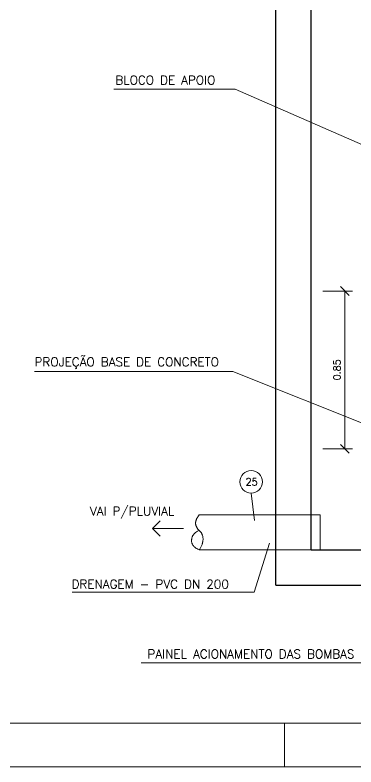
# Model space of a CAD drawing. Extents: x -3017.7 to -2976.7, y -3270.7 to -3256.2.
# Drawn here: x -3007.02 to -3003.13, y -3270.75 to -3262.18 of the extents above; entities that cross this region are included whole.
import ezdxf

# ---------------------------------------------------------------- set-up
doc = ezdxf.new("R2010")
doc.units = 0
doc.header["$MEASUREMENT"] = 0
doc.linetypes.add('DASHED', pattern=[0.75, 0.5, -0.25])
doc.layers.get('0').update_dxf_attribs({"linetype": 'CONTINUOUS', "lineweight": 5})
for name, color, linetype, lineweight in [('CONEXOES', 6, 'CONTINUOUS', 20), ('COTAS', 7, 'CONTINUOUS', 0), ('PAREDE', 4, 'CONTINUOUS', 30), ('PRANCHA', 7, 'CONTINUOUS', 0), ('PROJ', 5, 'DASHED', 13)]:
    doc.layers.add(name, color=color, linetype=linetype, lineweight=lineweight)
doc.styles.get("Standard").update_dxf_attribs({"font": 'romans.shx'})

# ---------------------------------------------------------------- blocks, each defined once
blk = doc.blocks.new('_Oblique')
at = {"color": 0, "linetype": 'ByBlock', "lineweight": -2}
blk.add_line((-0.5, -0.5), (0.5, 0.5), dxfattribs=at)

msp = doc.modelspace()

# ---------------------------------------------------------------- linework, layer by layer
at = {"layer": 'CONEXOES'}
for p, q in [((-3004.0459, -3267.8737), (-3004.9212, -3267.8737)), ((-3003.6459, -3267.8737), (-3003.541, -3267.8737)), ((-3003.541, -3268.2737), (-3003.541, -3267.8737)), ((-3004.0459, -3268.2737), (-3004.9212, -3268.2737))]:
    msp.add_line(p, q, dxfattribs=at)
for points in [[(-3004.9212, -3267.8737), (-3004.929, -3267.8849), (-3004.9353, -3267.8943), (-3004.9402, -3267.902), (-3004.9441, -3267.9084), (-3004.947, -3267.9138), (-3004.9492, -3267.9184), (-3004.9509, -3267.9226), (-3004.9524, -3267.9265), (-3004.9537, -3267.9305), (-3004.955, -3267.9345), (-3004.9562, -3267.9385), (-3004.9573, -3267.9426), (-3004.9583, -3267.9466), (-3004.9592, -3267.9505), (-3004.9599, -3267.9544), (-3004.9605, -3267.9582), (-3004.961, -3267.9618), (-3004.9614, -3267.9653), (-3004.9616, -3267.9687), (-3004.9616, -3267.972), (-3004.9615, -3267.9753), (-3004.9613, -3267.9785), (-3004.9609, -3267.9816), (-3004.9603, -3267.9848), (-3004.9596, -3267.9879), (-3004.9587, -3267.9911), (-3004.9576, -3267.9942), (-3004.9565, -3267.9974), (-3004.9551, -3268.0007), (-3004.9537, -3268.0039), (-3004.9521, -3268.0073), (-3004.9504, -3268.0107), (-3004.9486, -3268.0141), (-3004.9467, -3268.0176), (-3004.9446, -3268.0211), (-3004.9425, -3268.0246), (-3004.9402, -3268.0281), (-3004.9379, -3268.0315), (-3004.9354, -3268.0348), (-3004.9329, -3268.038), (-3004.9303, -3268.0411), (-3004.9276, -3268.0441), (-3004.9248, -3268.0469), (-3004.922, -3268.0498), (-3004.9192, -3268.0525), (-3004.9163, -3268.0553), (-3004.9135, -3268.0581), (-3004.9107, -3268.0609), (-3004.908, -3268.0638), (-3004.9053, -3268.0668), (-3004.9026, -3268.0699), (-3004.9001, -3268.0732), (-3004.8976, -3268.0765), (-3004.8952, -3268.0801), (-3004.8929, -3268.0838), (-3004.8907, -3268.0878), (-3004.8887, -3268.092), (-3004.8867, -3268.0964), (-3004.8849, -3268.1009), (-3004.8833, -3268.1057), (-3004.8818, -3268.1106), (-3004.8805, -3268.1156), (-3004.8793, -3268.1208), (-3004.8784, -3268.126), (-3004.8777, -3268.1313), (-3004.8771, -3268.1367), (-3004.8768, -3268.1421), (-3004.8767, -3268.1475), (-3004.8767, -3268.153), (-3004.8769, -3268.1585), (-3004.8773, -3268.1641), (-3004.8779, -3268.1696), (-3004.8786, -3268.1752), (-3004.8795, -3268.1808), (-3004.8807, -3268.1865), (-3004.882, -3268.1924), (-3004.8837, -3268.1985), (-3004.8856, -3268.2049), (-3004.8878, -3268.2117), (-3004.8904, -3268.2188), (-3004.8933, -3268.2263), (-3004.8965, -3268.2341), (-3004.9, -3268.2419), (-3004.9038, -3268.2495), (-3004.9079, -3268.2567), (-3004.9121, -3268.2633), (-3004.9166, -3268.269), (-3004.9212, -3268.2737)], [(-3004.9212, -3268.2737), (-3004.9358, -3268.2659), (-3004.9482, -3268.2585), (-3004.9586, -3268.2516), (-3004.9672, -3268.2449), (-3004.9743, -3268.2387), (-3004.9802, -3268.2329), (-3004.985, -3268.2274), (-3004.989, -3268.2222), (-3004.9925, -3268.2175), (-3004.9955, -3268.213), (-3004.9981, -3268.2086), (-3005.0002, -3268.2044), (-3005.002, -3268.2002), (-3005.0034, -3268.196), (-3005.0046, -3268.1915), (-3005.0054, -3268.1869), (-3005.0061, -3268.1819), (-3005.0065, -3268.1767), (-3005.0067, -3268.1713), (-3005.0066, -3268.1658), (-3005.0064, -3268.1602), (-3005.006, -3268.1546), (-3005.0054, -3268.1491), (-3005.0047, -3268.1437), (-3005.0038, -3268.1386), (-3005.0027, -3268.1336), (-3005.0013, -3268.1287), (-3004.9997, -3268.1239), (-3004.9979, -3268.1192), (-3004.9957, -3268.1145), (-3004.9932, -3268.1097), (-3004.9903, -3268.1049), (-3004.9869, -3268.1), (-3004.9828, -3268.0948), (-3004.9775, -3268.0893), (-3004.9707, -3268.0832), (-3004.9621, -3268.0764), (-3004.9512, -3268.0688), (-3004.9377, -3268.0602), (-3004.9212, -3268.0506)]]:
    msp.add_lwpolyline(points, dxfattribs=at)
at = {"layer": 'COTAS'}
for p, q in [((-3004.5109, -3263.0209), (-3005.8942, -3263.0209)), ((-3002.2394, -3264.02), (-3004.5109, -3263.0209)), ((-3003.1724, -3265.3232), (-3003.5103, -3265.3232)), ((-3003.2603, -3265.3232), (-3003.2603, -3267.1205)), ((-3006.7952, -3266.2403), (-3004.5377, -3266.2403)), ((-3004.5377, -3266.2403), (-3002.9224, -3266.8855)), ((-3003.1724, -3267.1205), (-3003.5103, -3267.1205)), ((-3004.3288, -3267.626), (-3004.2889, -3267.9386)), ((-3005.4513, -3268.0276), (-3005.3648, -3267.9402)), ((-3005.0996, -3268.0276), (-3005.4513, -3268.0276)), ((-3005.4513, -3268.0276), (-3005.3648, -3268.115)), ((-3004.1198, -3268.1965), (-3004.295, -3268.7555)), ((-3004.295, -3268.7555), (-3006.3678, -3268.7555)), ((-3002.8238, -3269.5612), (-3005.5795, -3269.5612))]:
    msp.add_line(p, q, dxfattribs=at)
msp.add_circle((-3004.3288, -3267.4978), 0.1282, dxfattribs=at)
at = {"layer": 'PAREDE'}
for p, q in [((-3004.0459, -3268.6737), (-3004.0459, -3260.1317)), ((-3003.6459, -3268.2737), (-3003.6459, -3260.5317)), ((-3003.6459, -3268.2737), (-2997.4851, -3268.2737)), ((-3004.0459, -3268.6737), (-2997.0851, -3268.6737))]:
    msp.add_line(p, q, dxfattribs=at)
at = {"layer": 'PRANCHA', "color": 5}
msp.add_line((-2985.6768, -3270.2466), (-3016.4414, -3270.2466), dxfattribs=at)
at = {"layer": 'PRANCHA'}
for p, q in [((-3003.9483, -3270.2466), (-3003.9483, -3270.7466)), ((-2985.6768, -3270.7466), (-3017.6914, -3270.7466))]:
    msp.add_line(p, q, dxfattribs=at)
at = {"layer": 'PROJ', "ltscale": 3.8}
for p, q in [((-3003.6459, -3267.8737), (-3004.0459, -3267.8737)), ((-3003.6459, -3268.2737), (-3004.0459, -3268.2737))]:
    msp.add_line(p, q, dxfattribs=at)

# ---------------------------------------------------------------- block references
at = {"layer": 'COTAS', "xscale": 0.1, "yscale": 0.1, "zscale": 0.1}
for p, rotation in [((-3003.2603, -3265.3232), 90), ((-3003.2603, -3267.1205), 270)]:
    msp.add_blockref('_Oblique', p, dxfattribs=dict(at, rotation=rotation))

# ---------------------------------------------------------------- texts
at = {"layer": 'COTAS', "attachment_point": 1}
for s, insert, char_height, width in [('{\\Fromans.shx|c0;BLOCO DE APOIO}', (-3005.8757, -3262.8694), 0.1, 15.371899), ('{\\Fromans.shx|c0;PROJEÇÃO BASE DE CONCRETO}', (-3006.7954, -3266.081), 0.1, 15.371899), ('{\\Fromans.shx|c0;25}', (-3004.3936, -3267.4566), 0.082, 0.674765), ('{\\Fromans.shx|c0;VAI P/PLUVIAL}', (-3006.1644, -3267.781), 0.1, 15.371899), ('{\\Fromans.shx|c0;DRENAGEM - PVC DN 200}', (-3006.3739, -3268.613), 0.1, 15.371899), ('PAINEL ACIONAMENTO DAS BOMBAS', (-3005.5092, -3269.4094), 0.1, 15.371899)]:
    msp.add_mtext(s, dxfattribs=dict(at, insert=insert, char_height=char_height, width=width))
at = {"layer": 'COTAS', "insert": (-3003.3503, -3266.2218), "char_height": 0.08, "attachment_point": 5, "rotation": 90}
msp.add_mtext('0.85', dxfattribs=at)

doc.saveas('drawing.dxf')
